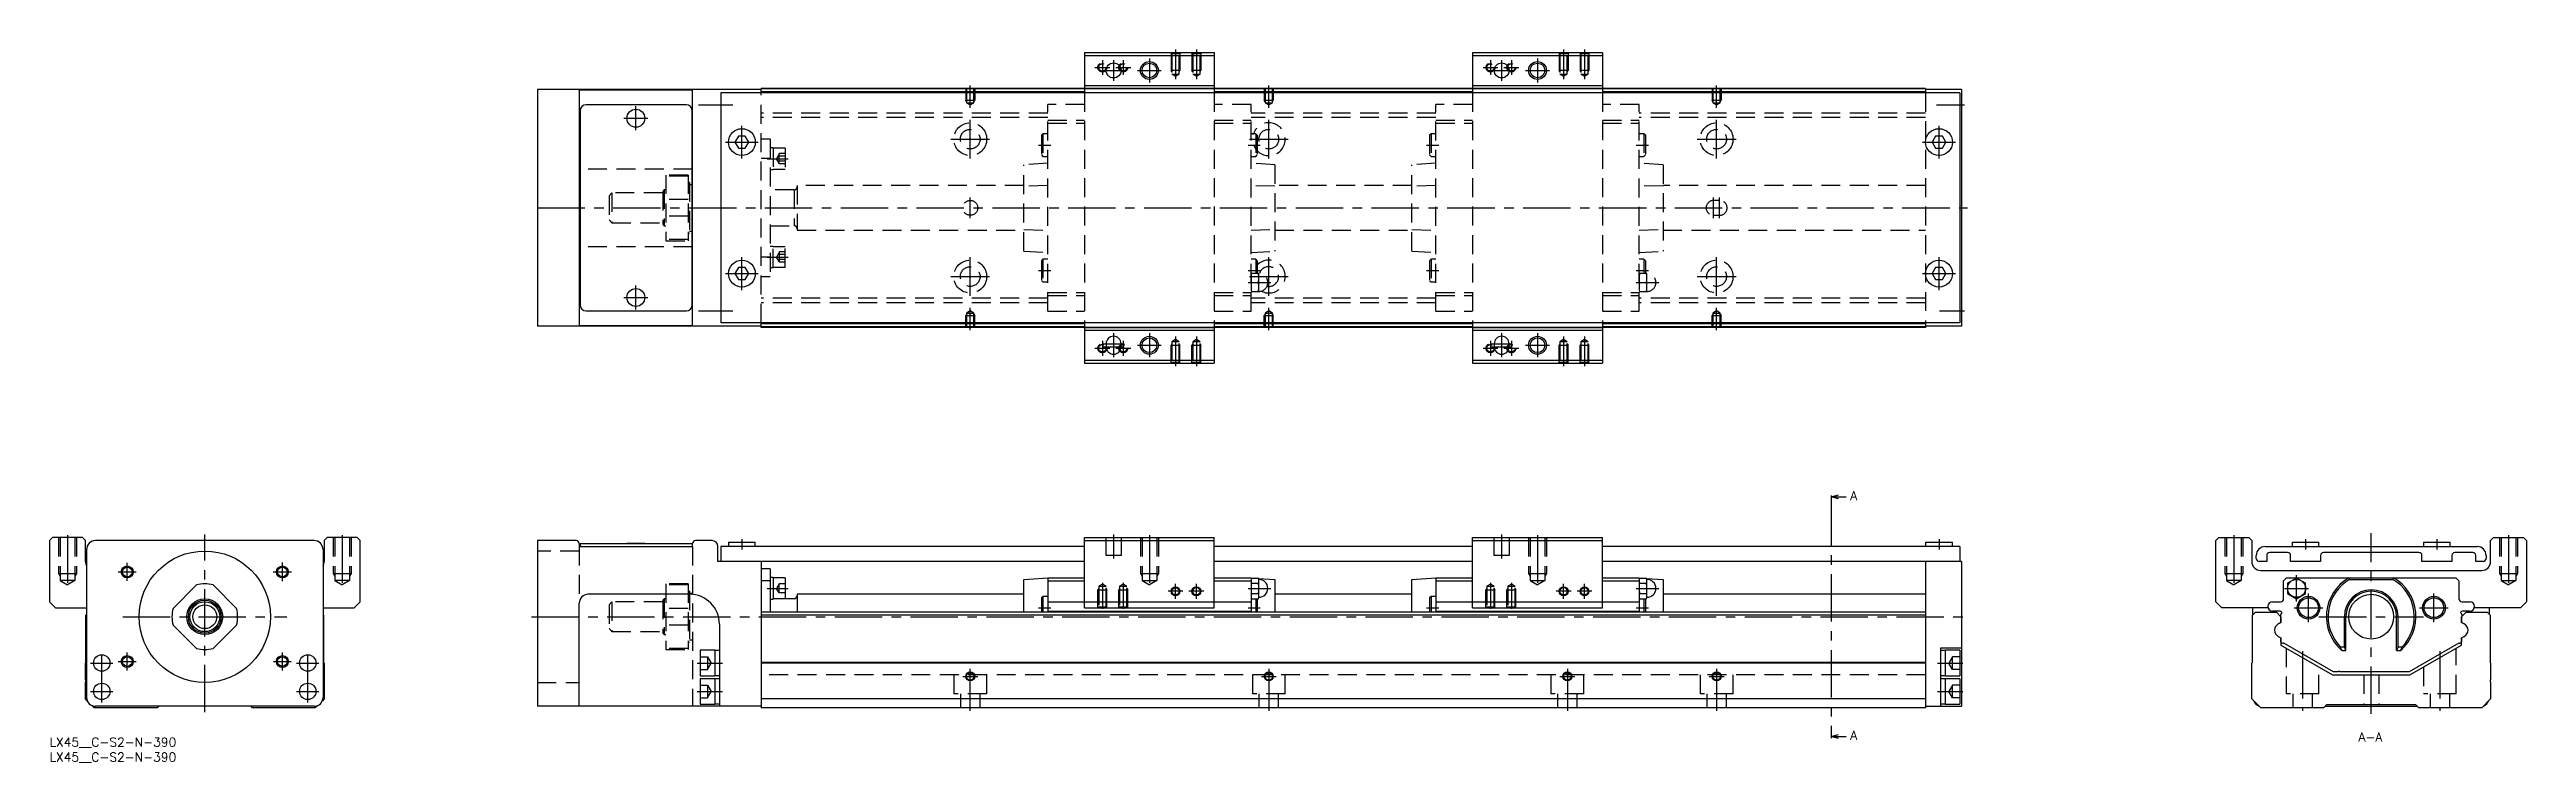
# Model space of a CAD drawing. Extents: x 0 to 830, y -8 to 230.
import ezdxf

# ---------------------------------------------------------------- set-up
doc = ezdxf.new("R2010")
doc.units = 0
doc.header["$LTSCALE"] = 0.5
doc.linetypes.add('CENTER', pattern=[50.8, 31.75, -6.35, 6.35, -6.35])
doc.linetypes.add('DASHED', pattern=[19.05, 12.7, -6.35])
for name, color, linetype in [('MSM_CENTER', 1, 'CENTER'), ('MSM_CONTINUOUS', 7, 'CONTINUOUS'), ('MSM_DASHED', 4, 'DASHED'), ('MSM_NARROW', 5, 'CONTINUOUS'), ('MSM_PART_NUMBER', 7, 'CONTINUOUS')]:
    doc.layers.add(name, color=color, linetype=linetype)
doc.styles.get("Standard").update_dxf_attribs({"font": 'txt.shx', "height": 3, "bigfont": 'bigfont.shx'})

# ---------------------------------------------------------------- blocks, each defined once
blk = doc.blocks.new('*U2')
at = {"layer": 'MSM_PART_NUMBER'}
blk.add_text('LX45__C-S2-N-390', height=3, dxfattribs=at).set_placement((0, -3))
blk = doc.blocks.new('*U3')
at = {"layer": 'MSM_PART_NUMBER'}
blk.add_text('LX45__C-S2-N-390', height=3, dxfattribs=at).set_placement((0, -8))

msp = doc.modelspace()

# ---------------------------------------------------------------- linework, layer by layer
at = {"layer": 'MSM_CENTER'}
for p, q in [((350.15, 224.38), (355.15, 224.38)), ((352.65, 226.88), (352.65, 221.88)), ((356.4, 226.88), (356.4, 219.88)), ((357.15, 224.38), (362.15, 224.38)), ((359.65, 226.88), (359.65, 221.88)), ((368.4, 227.38), (368.4, 219.38)), ((377.15, 230.38), (377.15, 220.47)), ((384.15, 230.38), (384.15, 220.47)), ((480.15, 224.38), (485.15, 224.38)), ((482.65, 226.88), (482.65, 221.88)), ((486.4, 226.88), (486.4, 219.88)), ((487.15, 224.38), (492.15, 224.38)), ((489.65, 226.88), (489.65, 221.88)), ((498.4, 227.38), (498.4, 219.38)), ((507.15, 230.38), (507.15, 220.47)), ((514.15, 230.38), (514.15, 220.47)), ((308.4, 210.87), (308.4, 218.38)), ((352.9, 223.38), (359.9, 223.38)), ((364.4, 223.38), (372.4, 223.38)), ((408.4, 210.87), (408.4, 218.38)), ((482.9, 223.38), (489.9, 223.38)), ((494.4, 223.38), (502.4, 223.38)), ((558.4, 210.87), (558.4, 218.38)), ((196.4, 203.38), (196.4, 211.38)), ((217.4, 211.88), (228.9, 211.88)), ((632.07, 211.88), (641.4, 211.88)), ((192.4, 207.38), (200.4, 207.38)), ((226.4, 199.38), (237.4, 199.38)), ((231.9, 193.88), (231.9, 204.88)), ((301.9, 200.38), (314.9, 200.38)), ((308.4, 193.88), (308.4, 206.88)), ((401.9, 200.38), (414.9, 200.38)), ((408.4, 193.88), (408.4, 206.88)), ((551.9, 200.38), (564.9, 200.38)), ((558.4, 193.88), (558.4, 206.88)), ((627.4, 199.38), (638.4, 199.38)), ((632.9, 193.88), (632.9, 204.88)), ((240.4, 193.83), (247.4, 193.83)), ((331.25, 198.38), (335.35, 198.38)), ((401.45, 198.38), (405.55, 198.38)), ((461.25, 198.38), (465.35, 198.38)), ((531.45, 198.38), (535.55, 198.38)), ((163.4, 177.38), (642.4, 177.38)), ((308.4, 173.88), (308.4, 180.88)), ((557.4, 173.88), (557.4, 180.88)), ((559.4, 173.88), (559.4, 180.88)), ((231.9, 149.88), (231.9, 160.88)), ((240.4, 160.92), (247.4, 160.92)), ((308.4, 147.88), (308.4, 160.88)), ((408.4, 147.88), (408.4, 160.88)), ((558.4, 147.88), (558.4, 160.88)), ((632.9, 149.88), (632.9, 160.88)), ((196.4, 143.38), (196.4, 151.38)), ((226.4, 155.38), (237.4, 155.38)), ((301.9, 154.38), (314.9, 154.38)), ((331.25, 156.38), (335.35, 156.38)), ((401.45, 156.38), (405.55, 156.38)), ((401.45, 152.38), (409.05, 152.38)), ((401.9, 154.38), (414.9, 154.38)), ((461.25, 156.38), (465.35, 156.38)), ((531.45, 156.38), (535.55, 156.38)), ((531.45, 152.38), (539.05, 152.38)), ((551.9, 154.38), (564.9, 154.38)), ((627.4, 155.38), (638.4, 155.38)), ((192.4, 147.38), (200.4, 147.38)), ((217.4, 142.88), (228.9, 142.88)), ((308.4, 136.38), (308.4, 143.89)), ((408.4, 136.38), (408.4, 143.89)), ((558.4, 136.38), (558.4, 143.89)), ((633.07, 142.88), (641.4, 142.88)), ((352.65, 132.88), (352.65, 127.88)), ((356.4, 135.38), (356.4, 127.38)), ((359.65, 132.88), (359.65, 127.88)), ((368.4, 135.38), (368.4, 127.38)), ((377.15, 134.29), (377.15, 124.38)), ((384.15, 134.29), (384.15, 124.38)), ((482.65, 132.88), (482.65, 127.88)), ((486.4, 135.38), (486.4, 127.38)), ((489.65, 132.88), (489.65, 127.88)), ((498.4, 135.38), (498.4, 127.38)), ((507.15, 134.29), (507.15, 124.38)), ((514.15, 134.29), (514.15, 124.38)), ((350.15, 130.38), (355.15, 130.38)), ((352.9, 131.88), (359.9, 131.88)), ((352.9, 130.88), (359.9, 130.88)), ((357.15, 130.38), (362.15, 130.38)), ((364.4, 131.38), (372.4, 131.38)), ((480.15, 130.38), (485.15, 130.38)), ((482.9, 131.88), (489.9, 131.88)), ((482.9, 130.88), (489.9, 130.88)), ((487.15, 130.38), (492.15, 130.38)), ((494.4, 131.38), (502.4, 131.38)), ((596.74, 80.12), (596.74, 0.88)), ((6, 67.76), (6, 50.18)), ((52, 8.5), (52, 68)), ((98, 67.76), (98, 50.18)), ((231.9, 66.5), (231.9, 63)), ((356.4, 68), (356.4, 60)), ((368.4, 67.76), (368.4, 50.18)), ((486.4, 68), (486.4, 60)), ((498.4, 67.76), (498.4, 50.18)), ((632.9, 66.5), (632.9, 63)), ((731.66, 67.76), (731.66, 50.18)), ((755.66, 66.5), (755.66, 63)), ((777.66, 8), (777.66, 68.5)), ((799.66, 66.5), (799.66, 63)), ((823.66, 67.76), (823.66, 50.18)), ((26.02, 52.5), (26.02, 58.5)), ((77.98, 52.4), (77.98, 58.6)), ((196.4, 65.11), (196.4, 64.99)), ((23.02, 55.5), (29.02, 55.5)), ((74.88, 55.5), (81.08, 55.5)), ((240.4, 50), (247.4, 50)), ((352.65, 51.81), (352.65, 43.1)), ((359.65, 51.81), (359.65, 43.1)), ((377.15, 46.5), (377.15, 51.5)), ((384.15, 46.5), (384.15, 51.5)), ((401.45, 50), (409.05, 50)), ((482.65, 51.81), (482.65, 43.1)), ((489.65, 51.81), (489.65, 43.1)), ((507.15, 46.5), (507.15, 51.5)), ((514.15, 46.5), (514.15, 51.5)), ((531.45, 50), (539.05, 50)), ((748.66, 50), (756.66, 50)), ((752.66, 45.54), (752.66, 54.46)), ((331.25, 43.5), (335.35, 43.5)), ((379.65, 49), (374.65, 49)), ((386.65, 49), (381.65, 49)), ((401.45, 43.5), (405.55, 43.5)), ((461.25, 43.5), (465.35, 43.5)), ((509.65, 49), (504.65, 49)), ((516.65, 49), (511.65, 49)), ((531.45, 43.5), (535.55, 43.5)), ((751.86, 43.5), (761.46, 43.5)), ((756.66, 38.7), (756.66, 48.3)), ((793.86, 43.5), (803.46, 43.5)), ((798.66, 38.7), (798.66, 48.3)), ((24.5, 40.5), (79.5, 40.5)), ((161.4, 40.5), (642.4, 40.5)), ((760.16, 40.5), (795.16, 40.5)), ((13.75, 25), (21.25, 25)), ((17.5, 11.75), (17.5, 28.75)), ((23.02, 25.5), (29.02, 25.5)), ((26.02, 22.5), (26.02, 28.5)), ((74.98, 25.5), (80.98, 25.5)), ((77.98, 22.5), (77.98, 28.5)), ((82.75, 25), (90.25, 25)), ((86.5, 11.75), (86.5, 28.75)), ((216.9, 25), (225.4, 25)), ((632.4, 25), (640.9, 25)), ((754.66, 28.97), (754.66, 9)), ((800.66, 28.97), (800.66, 9)), ((305.9, 20.5), (310.9, 20.5)), ((308.4, 9), (308.4, 23)), ((405.9, 20.5), (410.9, 20.5)), ((408.4, 23), (408.4, 9)), ((505.9, 20.5), (510.9, 20.5)), ((508.4, 23), (508.4, 9)), ((555.9, 20.5), (560.9, 20.5)), ((558.4, 23), (558.4, 9)), ((13.75, 15.5), (21.25, 15.5)), ((82.75, 15.5), (90.25, 15.5)), ((216.9, 15.5), (225.4, 15.5)), ((632.4, 15.5), (640.9, 15.5))]:
    msp.add_line(p, q, dxfattribs=at)
at = {"layer": 'MSM_CONTINUOUS'}
for p, q in [((346.65, 229.38), (346.65, 215.88)), ((346.65, 229.38), (390.15, 229.38)), ((346.65, 228.38), (390.15, 228.38)), ((390.15, 229.38), (390.15, 215.88)), ((476.65, 229.38), (476.65, 215.88)), ((476.65, 229.38), (520.15, 229.38)), ((476.65, 228.38), (520.15, 228.38)), ((520.15, 229.38), (520.15, 215.88)), ((163.4, 216.98), (163.4, 137.78)), ((238.4, 216.98), (163.4, 216.98)), ((177.4, 216.8), (177.4, 137.95)), ((215.4, 216.8), (177.4, 216.8)), ((215.4, 137.95), (215.4, 216.8)), ((224.9, 215.88), (224.9, 138.88)), ((639.9, 215.88), (224.9, 215.88)), ((628.4, 217.38), (238.4, 217.38)), ((238.4, 215.88), (238.4, 217.38)), ((346.65, 217.18), (238.4, 217.18)), ((346.65, 216.18), (238.4, 216.18)), ((346.65, 218.38), (390.15, 218.38)), ((346.65, 217.38), (390.15, 217.38)), ((476.65, 217.18), (390.15, 217.18)), ((476.65, 216.18), (390.15, 216.18)), ((476.65, 218.38), (520.15, 218.38)), ((476.65, 217.38), (520.15, 217.38)), ((628.4, 217.18), (520.15, 217.18)), ((628.4, 216.18), (520.15, 216.18)), ((628.4, 217.38), (628.4, 215.88)), ((640.4, 216.98), (628.4, 216.98)), ((639.9, 215.88), (639.9, 138.88)), ((640.4, 216.98), (640.4, 137.78)), ((177.7, 207.48), (177.4, 207.48)), ((177.7, 209.88), (177.7, 144.88)), ((213.3, 211.88), (179.7, 211.88)), ((215.3, 144.88), (215.3, 209.88)), ((177.7, 202.98), (177.4, 202.98)), ((230.74, 201.38), (229.59, 199.38)), ((229.59, 199.38), (230.74, 197.38)), ((233.05, 201.38), (230.74, 201.38)), ((234.2, 199.38), (233.05, 201.38)), ((233.05, 197.38), (234.2, 199.38)), ((631.74, 201.38), (630.59, 199.38)), ((630.59, 199.38), (631.74, 197.38)), ((634.05, 201.38), (631.74, 201.38)), ((635.2, 199.38), (634.05, 201.38)), ((634.05, 197.38), (635.2, 199.38)), ((230.74, 197.38), (233.05, 197.38)), ((631.74, 197.38), (634.05, 197.38)), ((177.7, 190.38), (177.4, 190.38)), ((215.4, 190.38), (215.3, 190.38)), ((215.4, 185.13), (215.3, 185.13)), ((215.3, 169.63), (215.4, 169.63)), ((177.7, 164.38), (177.4, 164.38)), ((215.4, 164.38), (215.3, 164.38)), ((177.7, 151.78), (177.4, 151.78)), ((215.4, 151.78), (215.3, 151.78)), ((230.74, 157.38), (229.59, 155.38)), ((229.59, 155.38), (230.74, 153.38)), ((233.05, 157.38), (230.74, 157.38)), ((230.74, 153.38), (233.05, 153.38)), ((234.2, 155.38), (233.05, 157.38)), ((233.05, 153.38), (234.2, 155.38)), ((631.74, 157.38), (630.59, 155.38)), ((630.59, 155.38), (631.74, 153.38)), ((634.05, 157.38), (631.74, 157.38)), ((631.74, 153.38), (634.05, 153.38)), ((635.2, 155.38), (634.05, 157.38)), ((634.05, 153.38), (635.2, 155.38)), ((177.4, 147.28), (177.7, 147.28)), ((179.7, 142.88), (213.3, 142.88)), ((238.4, 137.78), (163.4, 137.78)), ((177.4, 137.95), (215.4, 137.95)), ((639.9, 138.88), (224.9, 138.88)), ((238.4, 137.38), (238.4, 138.88)), ((346.65, 138.58), (238.4, 138.58)), ((346.65, 137.58), (238.4, 137.58)), ((628.4, 137.38), (238.4, 137.38)), ((346.65, 138.88), (346.65, 125.38)), ((346.65, 137.38), (390.15, 137.38)), ((346.65, 136.38), (390.15, 136.38)), ((390.15, 138.88), (390.15, 125.38)), ((476.65, 138.58), (390.15, 138.58)), ((476.65, 137.58), (390.15, 137.58)), ((476.65, 138.88), (476.65, 125.38)), ((476.65, 137.38), (520.15, 137.38)), ((476.65, 136.38), (520.15, 136.38)), ((520.15, 138.88), (520.15, 125.38)), ((628.4, 138.58), (520.15, 138.58)), ((628.4, 137.58), (520.15, 137.58)), ((628.4, 138.88), (628.4, 137.38)), ((640.4, 137.78), (628.4, 137.78)), ((346.65, 126.38), (390.15, 126.38)), ((346.65, 125.38), (390.15, 125.38)), ((353.9, 131.88), (353.9, 130.88)), ((358.9, 130.88), (358.9, 131.88)), ((476.65, 126.38), (520.15, 126.38)), ((476.65, 125.38), (520.15, 125.38)), ((483.9, 131.88), (483.9, 130.88)), ((488.9, 130.88), (488.9, 131.88)), ((596.74, 80.62), (599.24, 81.29)), ((596.74, 81.12), (596.74, 80.12)), ((596.74, 80.62), (601.74, 80.62)), ((599.24, 79.95), (596.74, 80.62)), ((1, 67), (0, 66)), ((11, 67), (1, 67)), ((12, 66), (11, 67)), ((93, 67), (92, 66)), ((103, 67), (93, 67)), ((104, 66), (103, 67)), ((346.65, 67), (390.15, 67)), ((346.65, 43.5), (346.65, 67)), ((390.15, 43.5), (390.15, 67)), ((476.65, 67), (520.15, 67)), ((476.65, 43.5), (476.65, 67)), ((520.15, 43.5), (520.15, 67)), ((725.66, 66), (726.66, 67)), ((726.66, 67), (736.66, 67)), ((736.66, 67), (737.66, 66)), ((817.66, 66), (818.66, 67)), ((818.66, 67), (828.66, 67)), ((828.66, 67), (829.66, 66)), ((0, 66), (0, 45.5)), ((12, 59), (12, 66)), ((12.4, 63), (12.4, 13.5)), ((88.6, 66), (15.4, 66)), ((91.6, 63), (91.6, 13.5)), ((92, 66), (92, 59)), ((104, 45.5), (104, 66)), ((176.4, 66), (163.4, 66)), ((163.4, 66), (163.4, 10.5)), ((177.4, 65), (177.4, 64)), ((177.4, 64), (215.4, 64)), ((177.7, 65), (215.3, 65)), ((177.7, 65), (177.7, 64)), ((193.4, 65.1), (199.4, 65.1)), ((193.4, 65.1), (193.4, 65)), ((199.4, 65), (199.4, 65.1)), ((215.3, 65), (215.3, 64)), ((215.4, 64), (215.4, 65)), ((221.9, 66), (216.4, 66)), ((223.9, 59), (223.9, 64)), ((346.65, 59), (223.9, 59)), ((224.9, 64), (224.9, 59)), ((346.65, 64), (224.9, 64)), ((227.4, 65.5), (236.4, 65.5)), ((227.4, 65.5), (227.4, 64)), ((236.4, 64), (236.4, 65.5)), ((238.4, 59), (238.4, 10)), ((346.65, 66), (390.15, 66)), ((476.65, 64), (390.15, 64)), ((476.65, 59), (390.15, 59)), ((476.65, 66), (520.15, 66)), ((639.9, 64), (520.15, 64)), ((640.4, 59), (520.15, 59)), ((628.4, 65.5), (628.4, 64)), ((628.4, 65.5), (637.4, 65.5)), ((628.4, 59), (628.4, 10)), ((637.4, 64), (637.4, 65.5)), ((639.9, 64), (639.9, 59)), ((640.4, 59), (640.4, 10.5)), ((725.66, 45.5), (725.66, 66)), ((737.66, 66), (737.66, 59)), ((739.16, 60), (739.16, 61)), ((742.66, 59), (740.16, 59)), ((742.16, 64), (813.16, 64)), ((742.66, 61), (742.66, 59)), ((749.66, 62), (743.66, 62)), ((750.66, 59), (750.66, 61)), ((760.66, 59), (750.66, 59)), ((751.16, 65.5), (760.16, 65.5)), ((751.16, 65.5), (751.16, 64)), ((760.16, 64), (760.16, 65.5)), ((760.66, 61), (760.66, 59)), ((793.66, 62), (761.66, 62)), ((794.66, 59), (794.66, 61)), ((804.66, 59), (794.66, 59)), ((795.16, 65.5), (804.16, 65.5)), ((795.16, 65.5), (795.16, 64)), ((804.16, 64), (804.16, 65.5)), ((804.66, 61), (804.66, 59)), ((811.66, 62), (805.66, 62)), ((812.66, 59), (812.66, 61)), ((815.16, 59), (812.66, 59)), ((816.16, 61), (816.16, 60)), ((817.66, 59), (817.66, 66)), ((829.66, 66), (829.66, 45.5)), ((41.36, 43.3), (49.2, 51.14)), ((54.8, 51.14), (62.64, 43.3)), ((241.4, 56.5), (238.4, 56.5)), ((241.4, 52.5), (238.4, 52.5)), ((241.4, 56.5), (241.4, 42)), ((242.4, 53.65), (241.4, 53.65)), ((242.4, 53.65), (242.4, 46.35)), ((246.4, 53.5), (242.4, 53.5)), ((246.4, 53.5), (246.4, 46.5)), ((326.35, 53), (334.35, 53.5)), ((326.35, 42), (326.35, 53)), ((334.35, 53.5), (346.65, 53.5)), ((334.35, 53.5), (334.35, 42)), ((334.35, 52.5), (346.65, 52.5)), ((390.15, 53.5), (402.45, 53.5)), ((390.15, 52.5), (402.45, 52.5)), ((402.45, 53.5), (403.02, 53.46)), ((402.45, 53.5), (402.45, 42)), ((402.57, 53.46), (402.45, 53)), ((402.45, 52.41), (402.45, 52.6)), ((402.57, 53.46), (404.92, 53.46)), ((402.57, 51.73), (404.92, 51.73)), ((405.05, 53), (404.92, 53.46)), ((404.95, 53.34), (410.45, 53)), ((405.05, 47), (405.05, 53)), ((410.45, 53), (410.45, 42)), ((456.35, 53), (464.35, 53.5)), ((456.35, 42), (456.35, 53)), ((464.35, 53.5), (476.65, 53.5)), ((464.35, 53.5), (464.35, 42)), ((464.35, 52.5), (476.65, 52.5)), ((520.15, 53.5), (532.45, 53.5)), ((520.15, 52.5), (532.45, 52.5)), ((532.45, 53.5), (533.02, 53.46)), ((532.45, 53.5), (532.45, 42)), ((532.57, 53.46), (532.45, 53)), ((532.45, 52.41), (532.45, 52.6)), ((532.57, 53.46), (534.92, 53.46)), ((532.57, 51.73), (534.92, 51.73)), ((535.05, 53), (534.92, 53.46)), ((534.95, 53.34), (540.45, 53)), ((535.05, 47), (535.05, 53)), ((540.45, 53), (540.45, 42)), ((740.66, 56), (814.66, 56)), ((748.31, 52.5), (749.31, 53.5)), ((748.31, 46.5), (748.31, 52.5)), ((749.31, 53.5), (806.01, 53.5)), ((752.66, 53.46), (749.66, 51.73)), ((749.66, 51.73), (749.66, 48.27)), ((755.66, 51.73), (752.66, 53.46)), ((755.66, 48.27), (755.66, 51.73)), ((770.18, 53.5), (770.43, 53)), ((770.43, 53), (784.89, 53)), ((784.89, 53), (785.15, 53.5)), ((806.01, 53.5), (807.01, 52.5)), ((807.01, 52.5), (807.01, 46.5)), ((0, 45.5), (2, 43.5)), ((2, 43.5), (12.4, 43.5)), ((91.6, 43.5), (102, 43.5)), ((102, 43.5), (104, 45.5)), ((177.4, 10.5), (177.4, 45)), ((214.4, 48), (180.4, 48)), ((628.4, 42), (238.4, 42)), ((241.4, 46.35), (242.4, 46.35)), ((249.4, 46.5), (242.4, 46.5)), ((250.4, 48), (250.4, 42)), ((326.35, 48), (250.4, 48)), ((332.75, 47.3), (332.25, 46.8)), ((332.25, 46.8), (332.25, 42)), ((334.35, 47.3), (332.75, 47.3)), ((332.75, 47.3), (332.75, 42)), ((334.35, 45.5), (402.45, 45.5)), ((334.35, 42.4), (402.45, 42.4)), ((346.65, 43.5), (390.15, 43.5)), ((402.45, 47), (402.57, 46.54)), ((402.57, 48.27), (404.92, 48.27)), ((402.57, 46.54), (404.92, 46.54)), ((404.05, 46.54), (404.05, 42)), ((404.55, 46.54), (404.55, 42)), ((404.92, 46.54), (405.05, 47)), ((456.35, 48), (410.45, 48)), ((462.75, 47.3), (462.25, 46.8)), ((462.25, 46.8), (462.25, 42)), ((464.35, 47.3), (462.75, 47.3)), ((462.75, 47.3), (462.75, 42)), ((464.35, 45.5), (532.45, 45.5)), ((464.35, 42.4), (532.45, 42.4)), ((476.65, 43.5), (520.15, 43.5)), ((532.45, 47), (532.57, 46.54)), ((532.57, 48.27), (534.92, 48.27)), ((532.57, 46.54), (534.92, 46.54)), ((534.05, 46.54), (534.05, 42)), ((534.55, 46.54), (534.55, 42)), ((534.92, 46.54), (535.05, 47)), ((628.4, 48), (540.45, 48)), ((727.66, 43.5), (725.66, 45.5)), ((743.13, 43.5), (727.66, 43.5)), ((737.86, 41), (738.86, 42)), ((738.06, 41.2), (738.06, 43.5)), ((738.86, 42), (745.91, 42)), ((744.61, 45.5), (747.31, 45.5)), ((746.91, 42.4), (744.61, 42.4)), ((745.91, 42), (747.41, 40.5)), ((749.66, 48.27), (752.66, 46.54)), ((752.66, 46.54), (755.66, 48.27)), ((807.91, 40.5), (809.41, 42)), ((808.01, 45.5), (810.71, 45.5)), ((810.71, 42.4), (808.41, 42.4)), ((809.41, 42), (816.46, 42)), ((827.66, 43.5), (812.2, 43.5)), ((816.46, 42), (817.46, 41)), ((817.26, 41.2), (817.26, 43.5)), ((829.66, 45.5), (827.66, 43.5)), ((12.2, 41), (12.4, 41.2)), ((12.2, 25.2), (12.2, 41)), ((49.2, 29.86), (41.36, 37.7)), ((62.64, 37.7), (54.8, 29.86)), ((91.6, 41.2), (91.8, 41)), ((91.8, 41), (91.8, 25.2)), ((224.4, 38), (224.4, 10.5)), ((628.4, 41), (238.4, 41)), ((737.86, 25.2), (737.86, 41)), ((747.41, 38.61), (746.52, 38.1)), ((746.52, 33.9), (747.41, 33.39)), ((747.36, 40.55), (747.36, 41.2)), ((747.41, 40.5), (747.41, 38.61)), ((747.41, 33.39), (747.41, 31)), ((768.66, 30.44), (768.66, 40.5)), ((769.16, 29.22), (769.16, 40.5)), ((786.16, 29.22), (786.16, 40.5)), ((786.66, 30.44), (786.66, 40.5)), ((807.96, 40.55), (807.91, 40.5)), ((807.91, 40.5), (807.91, 38.61)), ((807.91, 38.61), (807.91, 40.5)), ((808.81, 38.1), (807.91, 38.61)), ((807.91, 33.39), (808.81, 33.9)), ((807.91, 33.39), (807.91, 32.13)), ((807.91, 31), (807.91, 33.39)), ((807.96, 41.2), (807.96, 40.55)), ((817.46, 41), (817.46, 25.2)), ((12, 25), (12.2, 25.2)), ((12, 19.4), (12, 25)), ((91.8, 25.2), (92, 25)), ((92, 25), (92, 13)), ((222.9, 29.25), (217.9, 29.25)), ((217.9, 29.25), (217.9, 20.75)), ((222.9, 29.25), (222.9, 20.75)), ((224.4, 29.15), (222.9, 29.15)), ((628.4, 25.2), (238.4, 25.2)), ((628.4, 25), (238.4, 25)), ((633.4, 30), (633.4, 10.5)), ((640.4, 30), (633.4, 30)), ((634.9, 29.15), (633.4, 29.15)), ((639.9, 29.25), (634.9, 29.25)), ((634.9, 29.25), (634.9, 20.75)), ((639.9, 29.25), (639.9, 20.75)), ((737.66, 25), (737.86, 25.2)), ((737.66, 13), (737.66, 25)), ((747.41, 31), (764.73, 21)), ((748.36, 31.61), (748.16, 31.61)), ((765, 22), (748.36, 31.61)), ((767.3, 30.44), (768.66, 30.44)), ((767.77, 29.22), (769.16, 29.22)), ((769.16, 29.22), (768.66, 30.44)), ((786.66, 30.44), (786.16, 29.22)), ((786.16, 29.22), (787.55, 29.22)), ((786.66, 30.44), (788.02, 30.44)), ((806.96, 31.61), (790.32, 22)), ((790.59, 21), (807.91, 31)), ((807.16, 31.61), (806.96, 31.61)), ((817.46, 25.2), (817.66, 25)), ((817.66, 25), (817.66, 19.4)), ((12, 13), (12, 18.6)), ((217.9, 20.75), (222.9, 20.75)), ((222.9, 19.75), (217.9, 19.75)), ((217.9, 19.75), (217.9, 11.25)), ((222.9, 20.85), (224.4, 20.85)), ((222.9, 19.75), (222.9, 11.25)), ((224.4, 19.65), (222.9, 19.65)), ((633.4, 20.85), (634.9, 20.85)), ((634.9, 19.65), (633.4, 19.65)), ((634.9, 20.75), (639.9, 20.75)), ((639.9, 19.75), (634.9, 19.75)), ((634.9, 19.75), (634.9, 11.25)), ((639.9, 19.75), (639.9, 11.25)), ((764.73, 21), (790.59, 21)), ((766.51, 22), (765, 22)), ((790.32, 22), (767.31, 22)), ((817.66, 18.6), (817.66, 13)), ((12.61, 12.39), (12, 13)), ((15, 10), (14.29, 10.71)), ((36, 10), (15, 10)), ((88.6, 10.5), (15.4, 10.5)), ((36.5, 10.5), (36, 10)), ((68, 10), (67.5, 10.5)), ((89, 10), (68, 10)), ((89.71, 10.71), (89, 10)), ((92, 13), (91.39, 12.39)), ((238.4, 10.5), (163.4, 10.5)), ((217.9, 11.25), (222.9, 11.25)), ((222.9, 11.35), (224.4, 11.35)), ((628.4, 13), (238.4, 13)), ((628.4, 10), (238.4, 10)), ((628.4, 10.5), (640.4, 10.5)), ((633.4, 11.35), (634.9, 11.35)), ((634.9, 11.25), (639.9, 11.25)), ((740.66, 10), (737.66, 13)), ((761.66, 10), (740.66, 10)), ((762.66, 11), (761.66, 10)), ((762.16, 10.5), (793.16, 10.5)), ((792.66, 11), (762.66, 11)), ((793.66, 10), (792.66, 11)), ((814.66, 10), (793.66, 10)), ((817.66, 13), (814.66, 10)), ((596.74, 0.38), (599.24, 1.05)), ((596.74, 0.88), (596.74, -0.12)), ((596.74, 0.38), (601.74, 0.38)), ((599.24, -0.29), (596.74, 0.38))]:
    msp.add_line(p, q, dxfattribs=at)
for centre, radius in [((356.4, 223.38), 2.5), ((368.4, 223.38), 2.46), ((486.4, 223.38), 2.5), ((498.4, 223.38), 2.46), ((196.4, 207.38), 3), ((231.9, 199.38), 4.5), ((632.9, 199.38), 4.5), ((231.9, 155.38), 4.5), ((632.9, 155.38), 4.5), ((196.4, 147.38), 3), ((368.4, 131.38), 2.46), ((498.4, 131.38), 2.46), ((52, 40.5), 22), ((26.02, 55.5), 1.62), ((77.98, 55.5), 1.62), ((377.15, 49), 1.23), ((384.15, 49), 1.23), ((507.15, 49), 1.23), ((514.15, 49), 1.23), ((752.66, 50), 3), ((52, 40.5), 6), ((52, 40.5), 5.5), ((52, 40.5), 5), ((52, 40.5), 4), ((756.66, 43.5), 3.8), ((756.66, 43.5), 3.3), ((777.66, 40.5), 7.5), ((798.66, 43.5), 3.8), ((798.66, 43.5), 3.3), ((17.5, 25), 2.75), ((26.02, 25.5), 1.62), ((77.98, 25.5), 1.62), ((86.5, 25), 2.75), ((17.5, 15.5), 2.75), ((86.5, 15.5), 2.75), ((308.4, 20.5), 1.23), ((408.4, 20.5), 1.23), ((508.4, 20.5), 1.23), ((558.4, 20.5), 1.23)]:
    msp.add_circle(centre, radius, dxfattribs=at)
for centre, radius, start, end in [((179.7, 209.88), 2, 90, 180), ((213.3, 209.88), 2, 0, 90), ((179.7, 144.88), 2, 180, 270), ((213.3, 144.88), 2, 270, 0), ((356.4, 131.88), 2.5, 0, 180), ((486.4, 131.88), 2.5, 0, 180), ((356.4, 130.88), 2.5, 180, 0), ((486.4, 130.88), 2.5, 180, 0), ((15, 59), 3, 180, 209.92525), ((15.4, 63), 3, 90, 180), ((88.6, 63), 3, 0, 90), ((89, 59), 3, 330.07238, 0), ((176.4, 65), 1, 0, 90), ((216.4, 65), 1, 90.31382, 180), ((221.87, 63.97), 2.03, 0.84425, 89.15575), ((740.66, 59), 3, 180, 270), ((742.16, 61), 3, 90, 180), ((740.16, 60), 1, 180, 270), ((743.66, 61), 1, 90, 180), ((749.66, 61), 1, 0, 90), ((761.66, 61), 1, 90, 180), ((793.66, 61), 1, 0, 90), ((805.66, 61), 1, 90, 180), ((811.66, 61), 1, 0, 90), ((813.16, 61), 3, 0, 90), ((814.66, 59), 3, 270, 0), ((815.16, 60), 1, 270, 0), ((52, 40.5), 11, 75.27264, 104.72736), ((405.75, 52.57), 3.31, 164.22771, 179.4294), ((405.75, 52.63), 3.31, 180.57378, 195.76911), ((415.33, 49.95), 12.89, 172.03062, 179.75617), ((415.9, 50.1), 13.46, 180.40698, 187.80623), ((401.74, 52.56), 3.31, 0.57378, 15.76911), ((401.74, 52.63), 3.31, 344.22771, 359.4294), ((392.06, 49.94), 12.98, 0.27192, 7.94129), ((391.59, 50.1), 13.46, 352.19377, 359.59302), ((405.05, 50), 3, 270, 90), ((535.75, 52.57), 3.31, 164.22771, 179.4294), ((535.75, 52.63), 3.31, 180.57378, 195.76911), ((545.33, 49.95), 12.89, 172.03062, 179.75617), ((545.9, 50.1), 13.46, 180.40698, 187.80623), ((531.74, 52.56), 3.31, 0.57378, 15.76911), ((531.74, 52.63), 3.31, 344.22771, 359.4294), ((522.06, 49.94), 12.98, 0.27192, 7.94129), ((521.59, 50.1), 13.46, 352.19377, 359.59302), ((535.05, 50), 3, 270, 90), ((777.66, 40.5), 15, 119.92643, 228.76392), ((777.66, 40.5), 14.44, 120.05097, 224.15139), ((777.66, 40.5), 14.44, 315.84861, 59.94903), ((777.66, 40.5), 15, 311.23608, 60.07357), ((52, 40.5), 11, 165.27264, 194.72736), ((52, 40.5), 11, 345.27264, 14.72736), ((180.4, 45), 3, 90, 180), ((214.4, 38), 10, 0, 90), ((249.4, 47.5), 1, 270, 0), ((405.75, 47.37), 3.31, 164.22771, 179.4294), ((405.75, 47.44), 3.31, 180.57378, 195.76911), ((401.74, 47.37), 3.31, 0.57378, 15.76911), ((401.74, 47.43), 3.31, 344.22771, 359.4294), ((535.75, 47.37), 3.31, 164.22771, 179.4294), ((535.75, 47.44), 3.31, 180.57378, 195.76911), ((531.74, 47.37), 3.31, 0.57378, 15.76911), ((531.74, 47.43), 3.31, 344.22771, 359.4294), ((744.61, 43.95), 1.55, 90, 270), ((746.91, 41.4), 1, 30.09191, 90), ((747.31, 46.5), 1, 270, 0), ((748.16, 41.2), 0.8, 118.74892, 180), ((777.66, 40.5), 9, 0, 180), ((777.66, 40.5), 8.5, 0, 180), ((808.01, 46.5), 1, 180, 270), ((808.41, 41.4), 1, 90, 149.90809), ((807.16, 41.2), 0.8, 0, 61.25108), ((810.71, 43.95), 1.55, 270, 90), ((747.82, 35.85), 2.6, 120.00003, 176.58933), ((747.82, 36.15), 2.6, 183.41067, 239.99996), ((807.51, 35.85), 2.6, 3.41067, 59.99996), ((807.51, 36.15), 2.6, 300.00004, 356.58933), ((52, 40.5), 11, 255.27264, 284.72736), ((748.16, 32.41), 0.8, 200.36413, 270), ((779.89, 34.62), 13.26, 198.36858, 204.03004), ((775.37, 34.65), 13.33, 335.98509, 341.61629), ((807.16, 32.41), 0.8, 270, 339.62763), ((11.7, 19), 0.5, 306.8699, 53.1301), ((766.91, 21.7), 0.5, 36.8699, 143.1301), ((817.96, 19), 0.5, 126.8699, 233.1301), ((15.4, 13.5), 3, 180, 270), ((88.6, 13.5), 3, 270, 0), ((741.06, 13.5), 3, 201.81368, 248.18632), ((814.26, 13.5), 3, 291.81505, 338.18495)]:
    msp.add_arc(centre, radius, start, end, dxfattribs=at)
at = {"layer": 'MSM_DASHED'}
for p, q in [((375.65, 229.38), (375.92, 229.1)), ((375.65, 229.38), (375.65, 223.38)), ((375.92, 229.1), (375.92, 222.18)), ((375.92, 229.1), (378.38, 229.1)), ((378.38, 229.1), (378.65, 229.38)), ((378.38, 222.18), (378.38, 229.1)), ((378.65, 229.38), (378.65, 223.38)), ((382.65, 229.38), (382.92, 229.1)), ((382.65, 229.38), (382.65, 223.38)), ((382.92, 229.1), (382.92, 222.18)), ((382.92, 229.1), (385.38, 229.1)), ((385.38, 229.1), (385.65, 229.38)), ((385.38, 222.18), (385.38, 229.1)), ((385.65, 229.38), (385.65, 223.38)), ((505.65, 229.38), (505.92, 229.1)), ((505.65, 229.38), (505.65, 223.38)), ((505.92, 229.1), (505.92, 222.18)), ((505.92, 229.1), (508.38, 229.1)), ((508.38, 229.1), (508.65, 229.38)), ((508.38, 222.18), (508.38, 229.1)), ((508.65, 229.38), (508.65, 223.38)), ((512.65, 229.38), (512.92, 229.1)), ((512.65, 229.38), (512.65, 223.38)), ((512.92, 229.1), (512.92, 222.18)), ((512.92, 229.1), (515.38, 229.1)), ((515.38, 229.1), (515.65, 229.38)), ((515.38, 222.18), (515.38, 229.1)), ((515.65, 229.38), (515.65, 223.38)), ((177.4, 216.8), (177.4, 216.98)), ((238.4, 138.88), (238.4, 215.88)), ((306.9, 217.38), (306.9, 213.38)), ((307.17, 217.38), (307.17, 212.58)), ((309.63, 212.58), (309.63, 217.38)), ((309.9, 217.38), (309.9, 213.38)), ((390.15, 217.38), (346.65, 217.38)), ((346.65, 215.88), (346.65, 138.88)), ((378.65, 223.38), (375.65, 223.38)), ((375.92, 222.91), (375.65, 223.38)), ((375.92, 222.18), (377.15, 221.47)), ((375.92, 222.18), (378.38, 222.18)), ((377.15, 221.47), (378.38, 222.18)), ((378.38, 222.91), (378.65, 223.38)), ((385.65, 223.38), (382.65, 223.38)), ((382.92, 222.91), (382.65, 223.38)), ((382.92, 222.18), (384.15, 221.47)), ((382.92, 222.18), (385.38, 222.18)), ((384.15, 221.47), (385.38, 222.18)), ((385.38, 222.91), (385.65, 223.38)), ((390.15, 215.88), (390.15, 138.88)), ((406.9, 217.38), (406.9, 213.38)), ((407.17, 217.38), (407.17, 212.58)), ((409.63, 212.58), (409.63, 217.38)), ((409.9, 217.38), (409.9, 213.38)), ((520.15, 217.38), (476.65, 217.38)), ((476.65, 215.88), (476.65, 138.88)), ((508.65, 223.38), (505.65, 223.38)), ((505.92, 222.91), (505.65, 223.38)), ((505.92, 222.18), (507.15, 221.47)), ((505.92, 222.18), (508.38, 222.18)), ((507.15, 221.47), (508.38, 222.18)), ((508.38, 222.91), (508.65, 223.38)), ((515.65, 223.38), (512.65, 223.38)), ((512.92, 222.91), (512.65, 223.38)), ((512.92, 222.18), (514.15, 221.47)), ((512.92, 222.18), (515.38, 222.18)), ((514.15, 221.47), (515.38, 222.18)), ((515.38, 222.91), (515.65, 223.38)), ((520.15, 215.88), (520.15, 138.88)), ((556.9, 217.38), (556.9, 213.38)), ((557.17, 217.38), (557.17, 212.58)), ((559.63, 212.58), (559.63, 217.38)), ((559.9, 217.38), (559.9, 213.38)), ((628.4, 215.88), (628.4, 138.88)), ((334.35, 209.13), (238.4, 209.13)), ((334.35, 207.63), (238.4, 207.63)), ((306.9, 213.38), (309.9, 213.38)), ((307.17, 212.91), (306.9, 213.38)), ((307.17, 212.58), (308.4, 211.87)), ((307.17, 212.58), (309.63, 212.58)), ((308.4, 211.87), (309.63, 212.58)), ((309.63, 212.91), (309.9, 213.38)), ((346.65, 211.98), (334.35, 211.98)), ((334.35, 142.78), (334.35, 211.98)), ((402.45, 211.98), (390.15, 211.98)), ((402.45, 142.78), (402.45, 211.98)), ((464.35, 209.13), (402.45, 209.13)), ((464.35, 207.63), (402.45, 207.63)), ((406.9, 213.38), (409.9, 213.38)), ((407.17, 212.91), (406.9, 213.38)), ((407.17, 212.58), (409.63, 212.58)), ((407.17, 212.58), (408.4, 211.87)), ((408.4, 211.87), (409.63, 212.58)), ((409.63, 212.91), (409.9, 213.38)), ((476.65, 211.98), (464.35, 211.98)), ((464.35, 142.78), (464.35, 211.98)), ((532.45, 211.98), (520.15, 211.98)), ((532.45, 142.78), (532.45, 211.98)), ((628.4, 209.13), (532.45, 209.13)), ((628.4, 207.63), (532.45, 207.63)), ((556.9, 213.38), (559.9, 213.38)), ((557.17, 212.91), (556.9, 213.38)), ((557.17, 212.58), (559.63, 212.58)), ((557.17, 212.58), (558.4, 211.87)), ((558.4, 211.87), (559.63, 212.58)), ((559.63, 212.91), (559.9, 213.38)), ((241.4, 200.38), (238.4, 200.38)), ((241.4, 200.38), (241.4, 154.38)), ((332.75, 202.18), (332.25, 201.68)), ((332.25, 201.68), (332.25, 195.08)), ((332.75, 202.18), (332.75, 194.58)), ((334.35, 202.18), (332.75, 202.18)), ((334.35, 206.73), (346.65, 206.73)), ((334.35, 205.73), (346.65, 205.73)), ((390.15, 206.73), (402.45, 206.73)), ((390.15, 205.73), (402.45, 205.73)), ((404.05, 202.18), (402.45, 202.18)), ((404.05, 202.18), (404.05, 194.58)), ((404.55, 201.68), (404.05, 202.18)), ((404.55, 201.68), (404.55, 195.08)), ((462.75, 202.18), (462.25, 201.68)), ((462.25, 201.68), (462.25, 195.08)), ((462.75, 202.18), (462.75, 194.58)), ((464.35, 202.18), (462.75, 202.18)), ((464.35, 206.73), (476.65, 206.73)), ((464.35, 205.73), (476.65, 205.73)), ((520.15, 206.73), (532.45, 206.73)), ((520.15, 205.73), (532.45, 205.73)), ((534.05, 202.18), (532.45, 202.18)), ((534.05, 202.18), (534.05, 194.58)), ((534.55, 201.68), (534.05, 202.18)), ((534.55, 201.68), (534.55, 195.08)), ((241.4, 193.9), (238.4, 193.9)), ((242.4, 197.48), (241.4, 197.48)), ((242.4, 197.48), (242.4, 190.18)), ((246.4, 197.33), (242.4, 197.33)), ((244.4, 195.33), (243.53, 193.83)), ((244.4, 192.33), (243.53, 193.83)), ((244.4, 192.1), (244.4, 195.56)), ((246.4, 195.56), (244.4, 195.56)), ((246.4, 194.7), (244.4, 194.7)), ((246.4, 192.96), (244.4, 192.96)), ((246.4, 192.1), (244.4, 192.1)), ((246.4, 197.33), (246.4, 190.33)), ((334.35, 192.38), (326.35, 191.82)), ((326.35, 162.93), (326.35, 191.82)), ((332.25, 195.08), (332.75, 194.58)), ((332.75, 194.58), (334.35, 194.58)), ((402.45, 194.58), (404.05, 194.58)), ((410.45, 191.82), (402.45, 192.38)), ((404.05, 194.58), (404.55, 195.08)), ((410.45, 191.82), (410.45, 162.93)), ((464.35, 192.38), (456.35, 191.82)), ((456.35, 162.93), (456.35, 191.82)), ((462.25, 195.08), (462.75, 194.58)), ((462.75, 194.58), (464.35, 194.58)), ((532.45, 194.58), (534.05, 194.58)), ((540.45, 191.82), (532.45, 192.38)), ((534.05, 194.58), (534.55, 195.08)), ((540.45, 191.82), (540.45, 162.93)), ((215.3, 190.38), (177.7, 190.38)), ((205.9, 183.38), (205.4, 182.88)), ((205.4, 182.88), (205.4, 171.88)), ((205.9, 183.38), (205.9, 171.38)), ((206.4, 183.38), (205.9, 183.38)), ((206.4, 188.38), (206.4, 166.38)), ((213.9, 188.38), (206.4, 188.38)), ((213.9, 188.01), (206.4, 188.01)), ((213.9, 188.38), (213.9, 166.38)), ((214.4, 185.88), (213.9, 185.88)), ((214.4, 185.88), (214.4, 168.88)), ((215.3, 185.13), (214.4, 185.13)), ((241.4, 190.18), (242.4, 190.18)), ((249.4, 183.38), (241.4, 183.38)), ((242.4, 190.33), (246.4, 190.33)), ((249.4, 183.38), (249.4, 171.38)), ((250.4, 184.88), (250.4, 169.88)), ((326.35, 184.88), (250.4, 184.88)), ((334.35, 184.86), (326.35, 184.61)), ((410.45, 184.61), (402.45, 184.86)), ((456.35, 184.88), (410.45, 184.88)), ((464.35, 184.86), (456.35, 184.61)), ((540.45, 184.61), (532.45, 184.86)), ((628.4, 184.88), (540.45, 184.88)), ((188.4, 182.38), (187.4, 181.38)), ((187.4, 181.38), (187.4, 173.38)), ((188.4, 182.38), (188.4, 172.38)), ((205.4, 182.38), (188.4, 182.38)), ((213.9, 180.17), (206.4, 180.17)), ((213.9, 174.58), (206.4, 174.58)), ((559.4, 179.88), (557.4, 179.88)), ((557.4, 174.88), (559.4, 174.88)), ((187.4, 173.38), (188.4, 172.38)), ((188.4, 172.38), (205.4, 172.38)), ((205.4, 171.88), (205.9, 171.38)), ((205.9, 171.38), (206.4, 171.38)), ((213.9, 166.74), (206.4, 166.74)), ((206.4, 166.38), (213.9, 166.38)), ((213.9, 168.88), (214.4, 168.88)), ((214.4, 169.63), (215.3, 169.63)), ((241.4, 171.38), (249.4, 171.38)), ((250.4, 169.88), (326.35, 169.88)), ((326.35, 170.14), (334.35, 169.89)), ((402.45, 169.89), (410.45, 170.14)), ((410.45, 169.88), (456.35, 169.88)), ((456.35, 170.14), (464.35, 169.89)), ((532.45, 169.89), (540.45, 170.14)), ((540.45, 169.88), (628.4, 169.88)), ((215.3, 164.38), (177.7, 164.38)), ((241.4, 160.85), (238.4, 160.85)), ((241.4, 164.57), (242.4, 164.57)), ((242.4, 157.27), (242.4, 164.57)), ((242.4, 164.42), (246.4, 164.42)), ((244.4, 162.42), (243.53, 160.92)), ((244.4, 159.42), (243.53, 160.92)), ((244.4, 162.65), (244.4, 159.19)), ((246.4, 162.65), (244.4, 162.65)), ((246.4, 161.79), (244.4, 161.79)), ((246.4, 160.05), (244.4, 160.05)), ((246.4, 159.19), (244.4, 159.19)), ((246.4, 157.42), (246.4, 164.42)), ((326.35, 162.93), (334.35, 162.38)), ((332.75, 160.18), (332.25, 159.68)), ((332.25, 159.68), (332.25, 153.08)), ((332.75, 160.18), (332.75, 152.58)), ((334.35, 160.18), (332.75, 160.18)), ((402.45, 162.38), (410.45, 162.93)), ((404.05, 160.18), (402.45, 160.18)), ((404.55, 159.68), (404.05, 160.18)), ((404.05, 160.18), (404.05, 155.38)), ((404.55, 159.68), (404.55, 155.38)), ((456.35, 162.93), (464.35, 162.38)), ((462.75, 160.18), (462.25, 159.68)), ((462.25, 159.68), (462.25, 153.08)), ((462.75, 160.18), (462.75, 152.58)), ((464.35, 160.18), (462.75, 160.18)), ((532.45, 162.38), (540.45, 162.93)), ((534.05, 160.18), (532.45, 160.18)), ((534.55, 159.68), (534.05, 160.18)), ((534.05, 160.18), (534.05, 155.38)), ((534.55, 159.68), (534.55, 155.38)), ((238.4, 154.38), (241.4, 154.38)), ((242.4, 157.27), (241.4, 157.27)), ((246.4, 157.42), (242.4, 157.42)), ((332.25, 153.08), (332.75, 152.58)), ((332.75, 152.58), (334.35, 152.58)), ((405.05, 155.38), (402.45, 155.38)), ((402.45, 149.38), (405.05, 149.38)), ((402.57, 152.38), (404.92, 152.38)), ((405.05, 149.38), (405.05, 155.38)), ((462.25, 153.08), (462.75, 152.58)), ((462.75, 152.58), (464.35, 152.58)), ((535.05, 155.38), (532.45, 155.38)), ((532.45, 149.38), (535.05, 149.38)), ((532.57, 152.38), (534.92, 152.38)), ((535.05, 149.38), (535.05, 155.38)), ((334.35, 147.13), (238.4, 147.13)), ((334.35, 145.63), (238.4, 145.63)), ((307.17, 141.84), (306.9, 141.38)), ((306.9, 137.38), (306.9, 141.38)), ((306.9, 141.38), (309.9, 141.38)), ((308.4, 142.89), (307.17, 142.18)), ((307.17, 142.18), (307.17, 137.38)), ((307.17, 142.18), (309.63, 142.18)), ((309.63, 142.18), (308.4, 142.89)), ((309.63, 137.38), (309.63, 142.18)), ((309.63, 141.84), (309.9, 141.38)), ((309.9, 137.38), (309.9, 141.38)), ((334.35, 149.03), (346.65, 149.03)), ((334.35, 148.03), (346.65, 148.03)), ((334.35, 142.78), (346.65, 142.78)), ((390.15, 149.03), (402.45, 149.03)), ((390.15, 148.03), (402.45, 148.03)), ((390.15, 142.78), (402.45, 142.78)), ((464.35, 147.13), (402.45, 147.13)), ((464.35, 145.63), (402.45, 145.63)), ((407.17, 141.84), (406.9, 141.38)), ((406.9, 141.38), (409.9, 141.38)), ((406.9, 137.38), (406.9, 141.38)), ((408.4, 142.89), (407.17, 142.18)), ((407.17, 142.18), (409.63, 142.18)), ((407.17, 142.18), (407.17, 137.38)), ((409.63, 142.18), (408.4, 142.89)), ((409.63, 137.38), (409.63, 142.18)), ((409.63, 141.84), (409.9, 141.38)), ((409.9, 137.38), (409.9, 141.38)), ((464.35, 149.03), (476.65, 149.03)), ((464.35, 148.03), (476.65, 148.03)), ((464.35, 142.78), (476.65, 142.78)), ((520.15, 149.03), (532.45, 149.03)), ((520.15, 148.03), (532.45, 148.03)), ((520.15, 142.78), (532.45, 142.78)), ((628.4, 147.13), (532.45, 147.13)), ((628.4, 145.63), (532.45, 145.63)), ((557.17, 141.84), (556.9, 141.38)), ((556.9, 141.38), (559.9, 141.38)), ((556.9, 137.38), (556.9, 141.38)), ((558.4, 142.89), (557.17, 142.18)), ((557.17, 142.18), (559.63, 142.18)), ((557.17, 142.18), (557.17, 137.38)), ((559.63, 142.18), (558.4, 142.89)), ((559.63, 137.38), (559.63, 142.18)), ((559.63, 141.84), (559.9, 141.38)), ((559.9, 137.38), (559.9, 141.38)), ((177.4, 137.95), (177.4, 137.78)), ((390.15, 137.38), (346.65, 137.38)), ((377.15, 133.29), (375.92, 132.58)), ((378.38, 132.58), (377.15, 133.29)), ((384.15, 133.29), (382.92, 132.58)), ((385.38, 132.58), (384.15, 133.29)), ((520.15, 137.38), (476.65, 137.38)), ((507.15, 133.29), (505.92, 132.58)), ((508.38, 132.58), (507.15, 133.29)), ((514.15, 133.29), (512.92, 132.58)), ((515.38, 132.58), (514.15, 133.29)), ((375.92, 131.84), (375.65, 131.38)), ((375.65, 125.38), (375.65, 131.38)), ((375.65, 131.38), (378.65, 131.38)), ((375.92, 125.65), (375.65, 125.38)), ((375.92, 132.58), (375.92, 125.65)), ((378.38, 132.58), (375.92, 132.58)), ((378.38, 125.65), (375.92, 125.65)), ((378.38, 125.65), (378.38, 132.58)), ((378.38, 131.84), (378.65, 131.38)), ((378.65, 125.38), (378.38, 125.65)), ((378.65, 125.38), (378.65, 131.38)), ((382.92, 131.84), (382.65, 131.38)), ((382.65, 125.38), (382.65, 131.38)), ((382.65, 131.38), (385.65, 131.38)), ((382.92, 125.65), (382.65, 125.38)), ((382.92, 132.58), (382.92, 125.65)), ((385.38, 132.58), (382.92, 132.58)), ((385.38, 125.65), (382.92, 125.65)), ((385.38, 125.65), (385.38, 132.58)), ((385.38, 131.84), (385.65, 131.38)), ((385.65, 125.38), (385.38, 125.65)), ((385.65, 125.38), (385.65, 131.38)), ((505.92, 131.84), (505.65, 131.38)), ((505.65, 125.38), (505.65, 131.38)), ((505.65, 131.38), (508.65, 131.38)), ((505.92, 125.65), (505.65, 125.38)), ((505.92, 132.58), (505.92, 125.65)), ((508.38, 132.58), (505.92, 132.58)), ((508.38, 125.65), (505.92, 125.65)), ((508.38, 125.65), (508.38, 132.58)), ((508.38, 131.84), (508.65, 131.38)), ((508.65, 125.38), (508.38, 125.65)), ((508.65, 125.38), (508.65, 131.38)), ((512.92, 131.84), (512.65, 131.38)), ((512.65, 125.38), (512.65, 131.38)), ((512.65, 131.38), (515.65, 131.38)), ((512.92, 125.65), (512.65, 125.38)), ((512.92, 132.58), (512.92, 125.65)), ((515.38, 132.58), (512.92, 132.58)), ((515.38, 125.65), (512.92, 125.65)), ((515.38, 125.65), (515.38, 132.58)), ((515.38, 131.84), (515.65, 131.38)), ((515.65, 125.38), (515.38, 125.65)), ((515.65, 125.38), (515.65, 131.38)), ((3, 67), (3, 55)), ((3.54, 67), (3.54, 52.6)), ((8.46, 67), (8.46, 52.6)), ((9, 67), (9, 55)), ((95, 67), (95, 55)), ((95.54, 67), (95.54, 52.6)), ((100.46, 67), (100.46, 52.6)), ((101, 67), (101, 55)), ((353.9, 61), (353.9, 67)), ((358.9, 67), (358.9, 61)), ((365.4, 67), (365.4, 55)), ((365.94, 67), (365.94, 52.6)), ((370.85, 67), (370.85, 52.6)), ((371.4, 67), (371.4, 55)), ((483.9, 61), (483.9, 67)), ((488.9, 67), (488.9, 61)), ((495.4, 67), (495.4, 55)), ((495.94, 67), (495.94, 52.6)), ((500.85, 67), (500.85, 52.6)), ((501.4, 67), (501.4, 55)), ((728.66, 67), (728.66, 55)), ((729.2, 67), (729.2, 52.6)), ((734.12, 67), (734.12, 52.6)), ((734.66, 67), (734.66, 55)), ((820.66, 67), (820.66, 55)), ((821.2, 67), (821.2, 52.6)), ((826.12, 67), (826.12, 52.6)), ((826.66, 67), (826.66, 55)), ((177.4, 62.5), (163.4, 62.5)), ((177.4, 64), (177.4, 45)), ((215.4, 64), (215.4, 10.5)), ((358.9, 61), (353.9, 61)), ((488.9, 61), (483.9, 61)), ((755.66, 65.5), (755.66, 63)), ((799.66, 65.5), (799.66, 63)), ((3, 55), (9, 55)), ((3, 55), (3.54, 54.06)), ((8.46, 52.6), (3.54, 52.6)), ((3.54, 52.6), (6, 51.18)), ((8.46, 52.6), (6, 51.18)), ((9, 55), (8.46, 54.06)), ((95, 55), (101, 55)), ((95, 55), (95.54, 54.06)), ((100.46, 52.6), (95.54, 52.6)), ((95.54, 52.6), (98, 51.18)), ((100.46, 52.6), (98, 51.18)), ((101, 55), (100.46, 54.06)), ((206.4, 51.5), (206.4, 29.5)), ((213.9, 51.5), (206.4, 51.5)), ((213.9, 51.14), (206.4, 51.14)), ((213.9, 51.5), (213.9, 29.5)), ((244.4, 51.5), (243.53, 50)), ((244.4, 48.5), (243.53, 50)), ((244.4, 48.5), (244.4, 51.5)), ((246.4, 51.5), (244.4, 51.5)), ((244.4, 50), (246.4, 50)), ((351.42, 49.97), (351.15, 49.5)), ((352.65, 51.41), (351.42, 50.7)), ((351.42, 50.7), (351.42, 43.77)), ((351.42, 50.7), (353.88, 50.7)), ((353.88, 50.7), (352.65, 51.41)), ((353.88, 43.77), (353.88, 50.7)), ((353.88, 49.97), (354.15, 49.5)), ((358.42, 49.97), (358.15, 49.5)), ((359.65, 51.41), (358.42, 50.7)), ((358.42, 50.7), (360.88, 50.7)), ((358.42, 50.7), (358.42, 43.77)), ((360.88, 50.7), (359.65, 51.41)), ((360.88, 43.77), (360.88, 50.7)), ((360.88, 49.97), (361.15, 49.5)), ((365.4, 55), (371.4, 55)), ((365.4, 55), (365.94, 54.06)), ((365.94, 52.6), (370.85, 52.6)), ((365.94, 52.6), (368.4, 51.18)), ((370.85, 52.6), (368.4, 51.18)), ((371.4, 55), (370.85, 54.06)), ((481.42, 49.97), (481.15, 49.5)), ((482.65, 51.41), (481.42, 50.7)), ((481.42, 50.7), (481.42, 43.77)), ((481.42, 50.7), (483.88, 50.7)), ((483.88, 50.7), (482.65, 51.41)), ((483.88, 43.77), (483.88, 50.7)), ((483.88, 49.97), (484.15, 49.5)), ((488.42, 49.97), (488.15, 49.5)), ((489.65, 51.41), (488.42, 50.7)), ((488.42, 50.7), (490.88, 50.7)), ((488.42, 50.7), (488.42, 43.77)), ((490.88, 50.7), (489.65, 51.41)), ((490.88, 43.77), (490.88, 50.7)), ((490.88, 49.97), (491.15, 49.5)), ((495.4, 55), (501.4, 55)), ((495.4, 55), (495.94, 54.06)), ((495.94, 52.6), (500.85, 52.6)), ((495.94, 52.6), (498.4, 51.18)), ((500.85, 52.6), (498.4, 51.18)), ((501.4, 55), (500.85, 54.06)), ((728.66, 55), (734.66, 55)), ((728.66, 55), (729.2, 54.06)), ((734.12, 52.6), (729.2, 52.6)), ((729.2, 52.6), (731.66, 51.18)), ((734.12, 52.6), (731.66, 51.18)), ((734.66, 55), (734.12, 54.06)), ((820.66, 55), (826.66, 55)), ((820.66, 55), (821.2, 54.06)), ((821.2, 52.6), (826.12, 52.6)), ((821.2, 52.6), (823.66, 51.18)), ((826.12, 52.6), (823.66, 51.18)), ((826.66, 55), (826.12, 54.06)), ((188.4, 45.5), (187.4, 44.5)), ((187.4, 44.5), (187.4, 36.5)), ((188.4, 45.5), (188.4, 35.5)), ((205.4, 45.5), (188.4, 45.5)), ((205.9, 46.5), (205.4, 46)), ((205.4, 46), (205.4, 35)), ((205.9, 46.5), (205.9, 34.5)), ((206.4, 46.5), (205.9, 46.5)), ((213.9, 43.3), (206.4, 43.3)), ((214.4, 49), (213.9, 49)), ((214.4, 49), (214.4, 32)), ((215.4, 48.25), (214.4, 48.25)), ((246.4, 48.5), (244.4, 48.5)), ((351.15, 43.5), (351.15, 49.5)), ((351.15, 49.5), (354.15, 49.5)), ((351.42, 43.77), (351.15, 43.5)), ((351.42, 43.77), (353.88, 43.77)), ((354.15, 43.5), (353.88, 43.77)), ((354.15, 43.5), (354.15, 49.5)), ((358.15, 43.5), (358.15, 49.5)), ((358.15, 49.5), (361.15, 49.5)), ((358.42, 43.77), (358.15, 43.5)), ((358.42, 43.77), (360.88, 43.77)), ((361.15, 43.5), (360.88, 43.77)), ((361.15, 43.5), (361.15, 49.5)), ((481.15, 43.5), (481.15, 49.5)), ((481.15, 49.5), (484.15, 49.5)), ((481.42, 43.77), (481.15, 43.5)), ((481.42, 43.77), (483.88, 43.77)), ((484.15, 43.5), (483.88, 43.77)), ((484.15, 43.5), (484.15, 49.5)), ((488.15, 43.5), (488.15, 49.5)), ((488.15, 49.5), (491.15, 49.5)), ((488.42, 43.77), (488.15, 43.5)), ((488.42, 43.77), (490.88, 43.77)), ((491.15, 43.5), (490.88, 43.77)), ((491.15, 43.5), (491.15, 49.5)), ((187.4, 36.5), (188.4, 35.5)), ((188.4, 35.5), (205.4, 35.5)), ((205.4, 35), (205.9, 34.5)), ((205.9, 34.5), (206.4, 34.5)), ((213.9, 37.7), (206.4, 37.7)), ((746.52, 38.1), (747.41, 38.61)), ((747.41, 40.5), (747.36, 40.55)), ((747.41, 38.61), (747.41, 40.5)), ((747.41, 32.13), (747.41, 33.39)), ((807.91, 38.61), (808.81, 38.1)), ((213.9, 29.86), (206.4, 29.86)), ((206.4, 29.5), (213.9, 29.5)), ((213.9, 32), (214.4, 32)), ((214.4, 32.75), (215.4, 32.75)), ((217.9, 27.12), (220.4, 27.12)), ((217.9, 25), (220.4, 25)), ((220.4, 27.12), (220.4, 22.88)), ((220.4, 27.12), (221.62, 25)), ((220.4, 22.88), (221.62, 25)), ((637.4, 27.12), (636.17, 25)), ((637.4, 22.88), (636.17, 25)), ((637.4, 22.88), (637.4, 27.12)), ((639.9, 27.12), (637.4, 27.12)), ((637.4, 25), (639.9, 25)), ((749.16, 29.99), (749.16, 14.7)), ((806.16, 14.7), (806.16, 29.99)), ((163.4, 18.5), (177.4, 18.5)), ((217.9, 22.88), (220.4, 22.88)), ((217.9, 17.62), (220.4, 17.62)), ((220.4, 17.62), (220.4, 13.38)), ((220.4, 17.62), (221.62, 15.5)), ((628.4, 21), (238.4, 21)), ((302.9, 21), (302.9, 14.7)), ((313.9, 14.7), (313.9, 21)), ((402.9, 21), (402.9, 14.7)), ((413.9, 14.7), (413.9, 21)), ((502.9, 21), (502.9, 14.7)), ((513.9, 14.7), (513.9, 21)), ((552.9, 21), (552.9, 14.7)), ((563.9, 14.7), (563.9, 21)), ((637.4, 17.62), (636.17, 15.5)), ((639.9, 22.88), (637.4, 22.88)), ((637.4, 13.38), (637.4, 17.62)), ((639.9, 17.62), (637.4, 17.62)), ((760.16, 14.7), (760.16, 23.64)), ((775.16, 21), (775.16, 11)), ((780.16, 21), (780.16, 11)), ((795.16, 23.64), (795.16, 14.7)), ((217.9, 15.5), (220.4, 15.5)), ((217.9, 13.38), (220.4, 13.38)), ((220.4, 13.38), (221.62, 15.5)), ((313.9, 14.7), (302.9, 14.7)), ((305.1, 14.7), (305.1, 10)), ((311.7, 10), (311.7, 14.7)), ((413.9, 14.7), (402.9, 14.7)), ((405.1, 14.7), (405.1, 10)), ((411.7, 10), (411.7, 14.7)), ((513.9, 14.7), (502.9, 14.7)), ((505.1, 14.7), (505.1, 10)), ((511.7, 10), (511.7, 14.7)), ((563.9, 14.7), (552.9, 14.7)), ((555.1, 14.7), (555.1, 10)), ((561.7, 10), (561.7, 14.7)), ((637.4, 13.38), (636.17, 15.5)), ((637.4, 15.5), (639.9, 15.5)), ((639.9, 13.38), (637.4, 13.38)), ((760.16, 14.7), (749.16, 14.7)), ((751.36, 14.7), (751.36, 10)), ((757.96, 10), (757.96, 14.7)), ((806.16, 14.7), (795.16, 14.7)), ((797.36, 14.7), (797.36, 10)), ((803.96, 10), (803.96, 14.7))]:
    msp.add_line(p, q, dxfattribs=at)
for centre, radius in [((352.65, 224.38), 1.5), ((352.65, 224.38), 1.23), ((359.65, 224.38), 1.5), ((359.65, 224.38), 1.23), ((482.65, 224.38), 1.5), ((482.65, 224.38), 1.23), ((489.65, 224.38), 1.5), ((489.65, 224.38), 1.23), ((308.4, 200.38), 5.5), ((308.4, 200.38), 3.3), ((408.4, 200.38), 3.3), ((558.4, 200.38), 5.5), ((558.4, 200.38), 3.3), ((308.4, 177.38), 2.5), ((308.4, 154.38), 5.5), ((308.4, 154.38), 3.3), ((558.4, 154.38), 5.5), ((558.4, 154.38), 3.3), ((352.65, 130.38), 1.5), ((352.65, 130.38), 1.23), ((359.65, 130.38), 1.5), ((359.65, 130.38), 1.23), ((482.65, 130.38), 1.5), ((482.65, 130.38), 1.23), ((489.65, 130.38), 1.5), ((489.65, 130.38), 1.23)]:
    msp.add_circle(centre, radius, dxfattribs=at)
for centre, radius, start, end in [((408.4, 200.38), 5.5, 200.55042, 164.66782), ((249.4, 184.38), 1, 270, 0), ((557.4, 177.38), 2.5, 90, 270), ((559.4, 177.38), 2.5, 270, 90), ((249.4, 170.38), 1, 0, 90), ((408.4, 154.38), 5.5, 242.64512, 134.427), ((408.4, 154.38), 3.3, 259.19015, 162.48551), ((412.14, 153.83), 9.69, 170.8086, 179.713), ((412.14, 153.92), 9.7, 180.28862, 189.18978), ((412.14, 150.83), 9.69, 170.8086, 179.713), ((412.14, 150.92), 9.7, 180.28862, 189.18978), ((395.35, 153.83), 9.7, 0.28862, 9.18978), ((395.35, 153.92), 9.69, 350.8086, 359.713), ((395.35, 150.83), 9.7, 0.28862, 9.18978), ((395.35, 150.92), 9.69, 350.8086, 359.713), ((405.05, 152.38), 3, 270, 90), ((542.14, 153.83), 9.69, 170.8086, 179.713), ((542.14, 153.92), 9.7, 180.28862, 189.18978), ((542.14, 150.83), 9.69, 170.8086, 179.713), ((542.14, 150.92), 9.7, 180.28862, 189.18978), ((525.35, 153.83), 9.7, 0.28862, 9.18978), ((525.35, 153.92), 9.69, 350.8086, 359.713), ((525.35, 150.83), 9.7, 0.28862, 9.18978), ((525.35, 150.92), 9.69, 350.8086, 359.713), ((535.05, 152.38), 3, 270, 90)]:
    msp.add_arc(centre, radius, start, end, dxfattribs=at)
at = {"layer": 'MSM_NARROW'}
for centre, radius in [((368.4, 223.38), 3), ((498.4, 223.38), 3), ((368.4, 131.38), 3), ((498.4, 131.38), 3), ((26.02, 55.5), 2), ((77.98, 55.5), 2), ((377.15, 49), 1.5), ((384.15, 49), 1.5), ((507.15, 49), 1.5), ((514.15, 49), 1.5), ((26.02, 25.5), 2), ((77.98, 25.5), 2), ((308.4, 20.5), 1.5), ((408.4, 20.5), 1.5), ((508.4, 20.5), 1.5), ((558.4, 20.5), 1.5)]:
    msp.add_circle(centre, radius, dxfattribs=at)

# ---------------------------------------------------------------- block references
at = {"layer": 'MSM_CONTINUOUS'}
for name in ['*U2', '*U3']:
    msp.add_blockref(name, (0, 0), dxfattribs=at)

# ---------------------------------------------------------------- texts
at = {"layer": 'MSM_PART_NUMBER'}
for s, p in [('A', (603.16, 79.49)), ('A', (603.16, -0.75)), ('A-A', (773.4, -1.28))]:
    msp.add_text(s, height=3, dxfattribs=at).set_placement(p)

doc.saveas('drawing.dxf')
